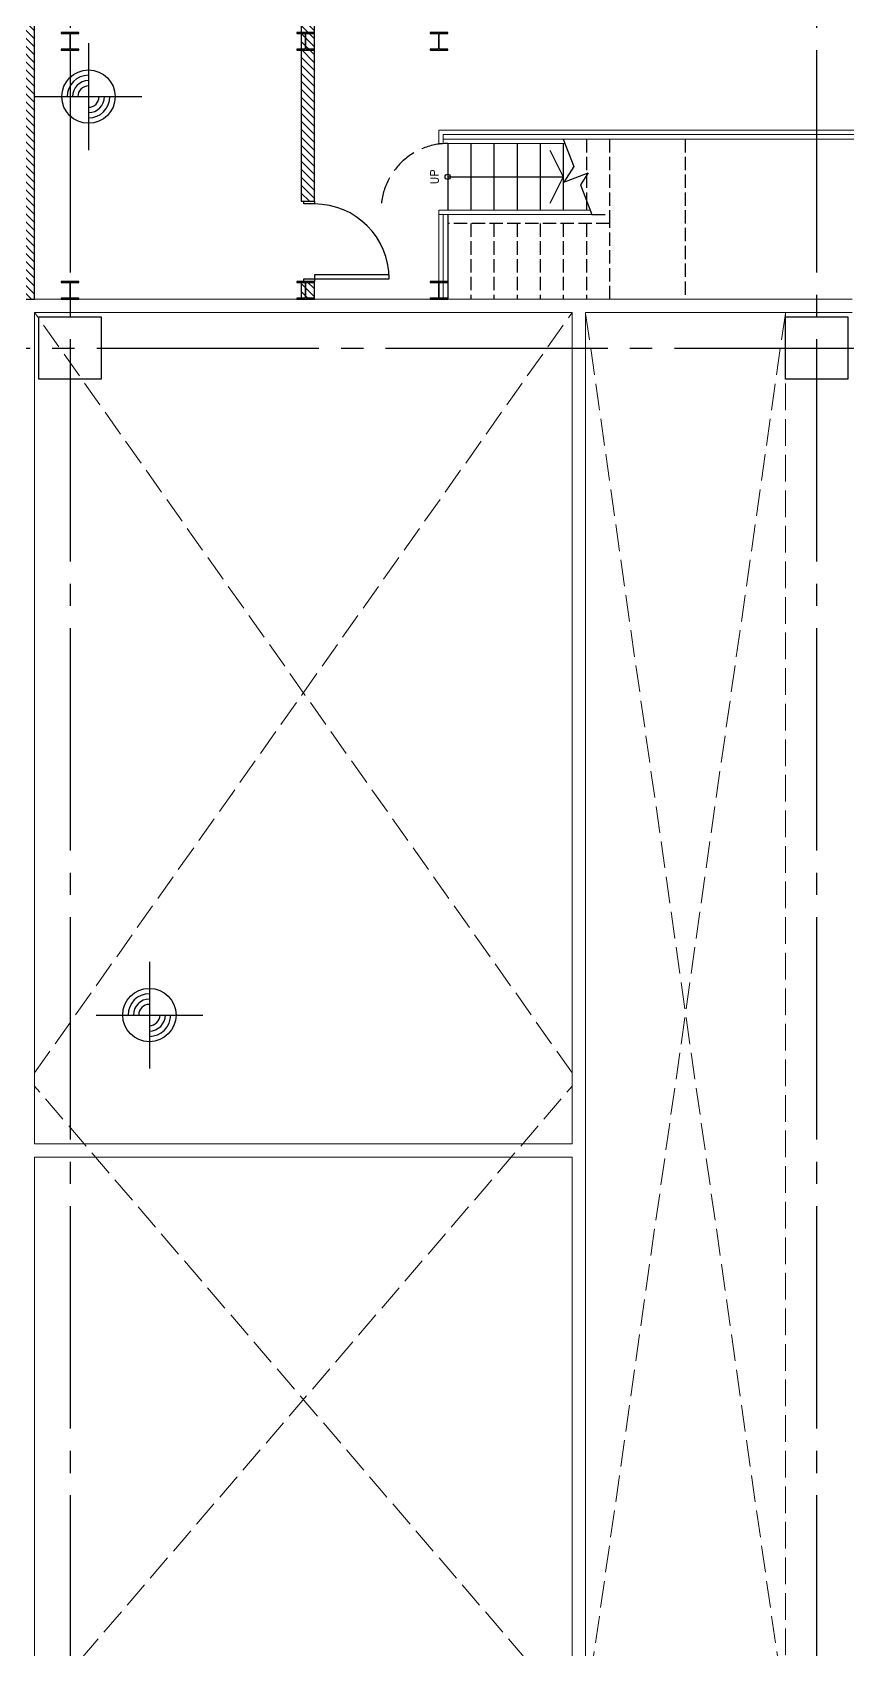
# Model space of a CAD drawing. Extents: x -17313 to 41501, y -1010 to 11880.
# Drawn here: x 16758 to 17675, y 36 to 1855 of the extents above; entities that cross this region are included whole.
import ezdxf
from ezdxf.enums import TextEntityAlignment as Align

# ---------------------------------------------------------------- set-up
doc = ezdxf.new("R2010")
doc.units = 0
doc.header["$LTSCALE"] = 100
doc.linetypes.add('X-S-FAB-L10$0$COL-CEN-LIN', pattern=[3.25, 2.5, -0.25, 0.25, -0.25])
doc.linetypes.add('X-S-FAB-L10$0$HIDDEN', pattern=[0.4, 0.3, -0.1])
for name, color, linetype in [('0-xref', 8, 'Continuous'), ('X-S-FAB-L10$0$0-arr', 8, 'Continuous'), ('X-S-FAB-L10$0$0-DIM-INT', 8, 'Continuous'), ('X-S-FAB-L10$0$0-DIM-TXT', 8, 'Continuous'), ('X-S-FAB-L10$0$12', 8, 'Continuous'), ('X-S-FAB-L10$0$A-WALL-IN', 8, 'Continuous'), ('X-S-FAB-L10$0$BLOCK', 8, 'Continuous'), ('X-S-FAB-L10$0$CCL', 8, 'X-S-FAB-L10$0$COL-CEN-LIN'), ('X-S-FAB-L10$0$COL-S', 8, 'Continuous'), ('X-S-FAB-L10$0$DW_Frame', 8, 'Continuous'), ('X-S-FAB-L10$0$HID', 8, 'X-S-FAB-L10$0$HIDDEN'), ('X-S-FAB-L10$0$HR', 8, 'Continuous'), ('X-S-FAB-L10$0$OPEN', 8, 'Continuous'), ('X-S-FAB-L10$0$S-鋼柱', 1, 'Continuous'), ('X-S-FAB-L10$0$ST', 8, 'Continuous'), ('X-S-FAB-L10$0$TXT', 8, 'Continuous'), ('X-S-FAB-L10$0$WALL_188K_IN', 8, 'Continuous')]:
    doc.layers.add(name, color=color, linetype=linetype)
doc.styles.add('X-S-FAB-L10$0$CHINA', font='simplex.shx', dxfattribs={"width": 0.75, "bigfont": 'chineset.shx'})
doc.styles.add('X-S-FAB-L10$0$Standard', font='', dxfattribs={"width": 0.8})
doc.styles.add('X-S-FAB-L10$0$TG_NOTE_TEXT', font='simplex.shx', dxfattribs={"width": 0.75, "bigfont": 'chineset.shx'})
doc.styles.get('X-S-FAB-L10$0$Standard').set_extended_font_data('Microsoft JhengHei')

# ---------------------------------------------------------------- blocks, each defined once
blk = doc.blocks.new('X-S-FAB-L10$0$FAB2-L05')
at = {"layer": 'X-S-FAB-L10$0$CCL'}
for p, q in [((-9360, 11005), (-9360, 0)), ((-8520, 11005), (-8520, 0)), ((-26880, 2220), (1210, 2220))]:
    blk.add_line(p, q, dxfattribs=at)
at = {"layer": 'X-S-FAB-L10$0$COL-S'}
for points in [[(-9395, 2255), (-9325, 2255), (-9325, 2185), (-9395, 2185)], [(-8555, 2255), (-8485, 2255), (-8485, 2185), (-8555, 2185)]]:
    blk.add_lwpolyline(points, close=True, dxfattribs=at)
blk = doc.blocks.new('X-S-FAB-L10')
at = {"layer": 'X-S-FAB-L10$0$WALL_188K_IN'}
h = blk.add_hatch(dxfattribs=at)
h.set_pattern_fill('LINE', color=256, scale=2, angle=135)
h.set_pattern_definition([(135, (16760, 1946.6165), (-4.49013, -4.49013), [])])
h.paths.add_polyline_path([(16760, 1555), (16760, 2045), (16745, 2045), (16745, 1555)])
h = blk.add_hatch(dxfattribs=at)
h.set_pattern_fill('LINE', color=256, scale=2, angle=135)
h.set_pattern_definition([(135, (17075, 1946.6165), (-4.49013, -4.49013), [])])
h.paths.add_polyline_path([(17075, 1665), (17075, 2045), (17060, 2045), (17060, 1665)])
h = blk.add_hatch(dxfattribs=at)
h.set_pattern_fill('LINE', color=256, scale=2, angle=135)
h.set_pattern_definition([(135, (17075, 1476.6165), (-4.49013, -4.49013), [])])
h.paths.add_polyline_path([(17075, 1555), (17075, 1575), (17060, 1575), (17060, 1555)])
for p, q in [((17060, 1665), (17075, 1665)), ((17060, 1575), (17075, 1575))]:
    blk.add_line(p, q)
blk.add_lwpolyline([(17355, 1735), (17366.7, 1704), (17355.7, 1686.7), (17363.5, 1689.7), (17382.9, 1697), (17374.4, 1683.5, 0.234256), (17374.4, 1683.4), (17387, 1650)], format="xyb")
blk.add_lwpolyline([(17075, 1578), (17159, 1578), (17159, 1582.4), (17075, 1582.4)], close=True)
blk.add_arc((17075, 1578), 84, 0, 90)
at = {"layer": 'X-S-FAB-L10$0$0-arr'}
for p, q in [((17340, 1722.5), (17355, 1692.5)), ((17355, 1692.5), (17340, 1662.5))]:
    blk.add_line(p, q, dxfattribs=at)
blk.add_circle((17225, 1692.5), 3, dxfattribs=at)
at = {"layer": 'X-S-FAB-L10$0$0-DIM-INT'}
for p, q in [((16820.7, 1842.7), (16820.7, 1722.7)), ((16760.7, 1782.7), (16880.7, 1782.7)), ((16889.2, 810), (16889.2, 690)), ((16829.2, 750), (16949.2, 750))]:
    blk.add_line(p, q, dxfattribs=at)
for centre in [(16820.7, 1782.7), (16889.2, 750)]:
    blk.add_circle(centre, 30, dxfattribs=at)
for centre, radius, start, end in [((16820.7, 1782.7), 24, 90, 180), ((16820.7, 1782.7), 18, 90, 180), ((16820.7, 1782.7), 12, 90, 180), ((16820.7, 1782.7), 24, 270, 0), ((16820.7, 1782.7), 18, 270, 0), ((16820.7, 1782.7), 12, 270, 0), ((16889.2, 750), 24, 90, 180), ((16889.2, 750), 18, 90, 180), ((16889.2, 750), 12, 90, 180), ((16889.2, 750), 24, 270, 0), ((16889.2, 750), 18, 270, 0), ((16889.2, 750), 12, 270, 0)]:
    blk.add_arc(centre, radius, start, end, dxfattribs=at)
at = {"layer": 'X-S-FAB-L10$0$12'}
blk.add_line((17225, 1692.5), (17355, 1692.5), dxfattribs=at)
at = {"layer": 'X-S-FAB-L10$0$A-WALL-IN', "lineweight": 0}
for p, q in [((16745, 1555), (16760, 1555)), ((17680, 1555), (16760, 1555)), ((16760, 605), (16760, 1540)), ((16760, 1540), (17365, 1540)), ((17365, 1540), (17365, 605)), ((17380, -44), (17380, 1540)), ((17380, 1540), (17680, 1540)), ((17365, 605), (16760, 605)), ((16760, -44), (16760, 590)), ((16760, 590), (17365, 590)), ((17365, 590), (17365, -44))]:
    blk.add_line(p, q, dxfattribs=at)
at = {"layer": 'X-S-FAB-L10$0$COL-S'}
for p, q in [((16765, 1535), (16835, 1535)), ((16765, 1465), (16765, 1535)), ((16835, 1535), (16835, 1465)), ((17605, 1535), (17675, 1535)), ((17605, 1465), (17605, 1535)), ((17675, 1535), (17675, 1465)), ((16835, 1465), (16765, 1465)), ((17675, 1465), (17605, 1465))]:
    blk.add_line(p, q, dxfattribs=at)
at = {"layer": 'X-S-FAB-L10$0$DW_Frame'}
for points in [[(17075, 1665), (17075, 1662), (17063, 1662), (17063, 1665)], [(17063, 1575), (17063, 1578), (17075, 1578), (17075, 1575)]]:
    blk.add_lwpolyline(points, dxfattribs=at)
at = {"layer": 'X-S-FAB-L10$0$HID'}
blk.add_arc((17225, 1655), 75, 90, 180, dxfattribs=at)
at = {"layer": 'X-S-FAB-L10$0$HR', "lineweight": 0}
for p, q in [((17215, 1745), (20975, 1745)), ((17215, 1730), (17215, 1745)), ((17215, 1730), (17356.9, 1730)), ((17220, 1740), (20975, 1740)), ((17220, 1730), (17220, 1740)), ((17220, 1735), (17355, 1735)), ((17385.1, 1655), (17215, 1655)), ((17215, 1655), (17215, 1555)), ((17387, 1650), (17215, 1650)), ((17220, 1650), (17220, 1555))]:
    blk.add_line(p, q, dxfattribs=at)
at = {"layer": 'X-S-FAB-L10$0$OPEN', "linetype": 'X-S-FAB-L10$0$HIDDEN', "lineweight": 0}
for p, q in [((16760, 685), (17365, 1540)), ((17365, 685), (16760, 1540)), ((17380, -35), (17380, 1540)), ((17380, 1540), (17605, 1540)), ((17380, -35), (17605, 1540)), ((17605, -35), (17380, 1540)), ((17605, 1540), (17605, -35)), ((16760, -35), (17365, 670)), ((17365, -35), (16760, 670))]:
    blk.add_line(p, q, dxfattribs=at)
at = {"layer": 'X-S-FAB-L10$0$S-鋼柱'}
for p, q in [((16810, 1855), (16790, 1855)), ((16790, 1855), (16790, 1853.8)), ((16810, 1853.8), (16810, 1855)), ((17075, 1855), (17055, 1855)), ((17055, 1855), (17055, 1853.8)), ((17075, 1853.8), (17075, 1855)), ((17225, 1855), (17205, 1855)), ((17205, 1855), (17205, 1853.8)), ((17225, 1853.8), (17225, 1855)), ((16790, 1853.8), (16798.8, 1853.8)), ((16799.6, 1853), (16799.6, 1837)), ((16800.4, 1837), (16800.4, 1853)), ((16801.2, 1853.8), (16810, 1853.8)), ((17055, 1853.8), (17063.8, 1853.8)), ((17064.6, 1853), (17064.6, 1837)), ((17065.4, 1837), (17065.4, 1853)), ((17066.2, 1853.8), (17075, 1853.8)), ((17205, 1853.8), (17213.8, 1853.8)), ((17214.6, 1853), (17214.6, 1837)), ((17215.4, 1837), (17215.4, 1853)), ((17216.2, 1853.8), (17225, 1853.8)), ((16798.8, 1836.2), (16790, 1836.2)), ((16790, 1836.2), (16790, 1835)), ((16790, 1835), (16810, 1835)), ((16810, 1836.2), (16801.2, 1836.2)), ((16810, 1835), (16810, 1836.2)), ((17063.8, 1836.2), (17055, 1836.2)), ((17055, 1836.2), (17055, 1835)), ((17055, 1835), (17075, 1835)), ((17075, 1836.2), (17066.2, 1836.2)), ((17075, 1835), (17075, 1836.2)), ((17213.8, 1836.2), (17205, 1836.2)), ((17205, 1836.2), (17205, 1835)), ((17205, 1835), (17225, 1835)), ((17225, 1836.2), (17216.2, 1836.2)), ((17225, 1835), (17225, 1836.2)), ((16810, 1575), (16790, 1575)), ((16790, 1575), (16790, 1573.8)), ((16790, 1573.8), (16798.8, 1573.8)), ((16799.6, 1573), (16799.6, 1557)), ((16800.4, 1557), (16800.4, 1573)), ((16801.2, 1573.8), (16810, 1573.8)), ((16810, 1573.8), (16810, 1575)), ((17075, 1575), (17055, 1575)), ((17055, 1575), (17055, 1573.8)), ((17055, 1573.8), (17063.8, 1573.8)), ((17064.6, 1573), (17064.6, 1557)), ((17065.4, 1557), (17065.4, 1573)), ((17066.2, 1573.8), (17075, 1573.8)), ((17075, 1573.8), (17075, 1575)), ((17225, 1575), (17205, 1575)), ((17205, 1575), (17205, 1573.8)), ((17205, 1573.8), (17213.8, 1573.8)), ((17214.6, 1573), (17214.6, 1557)), ((17215.4, 1557), (17215.4, 1573)), ((17216.2, 1573.8), (17225, 1573.8)), ((17225, 1573.8), (17225, 1575)), ((16798.8, 1556.2), (16790, 1556.2)), ((16790, 1556.2), (16790, 1555)), ((16790, 1555), (16810, 1555)), ((16810, 1556.2), (16801.2, 1556.2)), ((16810, 1555), (16810, 1556.2)), ((17063.8, 1556.2), (17055, 1556.2)), ((17055, 1556.2), (17055, 1555)), ((17055, 1555), (17075, 1555)), ((17075, 1556.2), (17066.2, 1556.2)), ((17075, 1555), (17075, 1556.2)), ((17213.8, 1556.2), (17205, 1556.2)), ((17205, 1556.2), (17205, 1555)), ((17205, 1555), (17225, 1555)), ((17225, 1556.2), (17216.2, 1556.2)), ((17225, 1555), (17225, 1556.2))]:
    blk.add_line(p, q, dxfattribs=at)
for centre, start, end in [((16798.8, 1853), 360, 90), ((16798.8, 1837), 270, 0), ((16801.2, 1853), 90, 180), ((16801.2, 1837), 180, 270), ((17063.8, 1853), 360, 90), ((17063.8, 1837), 270, 0), ((17066.2, 1853), 90, 180), ((17066.2, 1837), 180, 270), ((17213.8, 1853), 360, 90), ((17213.8, 1837), 270, 0), ((17216.2, 1853), 90, 180), ((17216.2, 1837), 180, 270), ((16798.8, 1573), 360, 90), ((16801.2, 1573), 90, 180), ((17063.8, 1573), 360, 90), ((17066.2, 1573), 90, 180), ((17213.8, 1573), 360, 90), ((17216.2, 1573), 90, 180), ((16798.8, 1557), 270, 0), ((16801.2, 1557), 180, 270), ((17063.8, 1557), 270, 0), ((17066.2, 1557), 180, 270), ((17213.8, 1557), 270, 0), ((17216.2, 1557), 180, 270)]:
    blk.add_arc(centre, 0.8, start, end, dxfattribs=at)
at = {"layer": 'X-S-FAB-L10$0$ST'}
for p, q in [((17225, 1730), (17225, 1655)), ((17251, 1730), (17251, 1655)), ((17277, 1730), (17277, 1655)), ((17303, 1730), (17303, 1655)), ((17329, 1730), (17329, 1655)), ((17355, 1730), (17355, 1655)), ((17381, 1666), (17381, 1655)), ((17225, 1650), (17225, 1555))]:
    blk.add_line(p, q, dxfattribs=at)
at = {"layer": 'X-S-FAB-L10$0$ST', "lineweight": 0}
blk.add_line((17355, 1735), (20965, 1735), dxfattribs=at)
at = {"layer": 'X-S-FAB-L10$0$ST', "linetype": 'X-S-FAB-L10$0$HIDDEN', "ltscale": 0.5}
for p, q in [((17381, 1735), (17381, 1666)), ((17407, 1735), (17407, 1650)), ((17492, 1735), (17492, 1555)), ((17407, 1640), (17225, 1640)), ((17225, 1640), (17225, 1555)), ((17251, 1640), (17251, 1555)), ((17277, 1640), (17277, 1555)), ((17303, 1640), (17303, 1555)), ((17329, 1640), (17329, 1555)), ((17355, 1640), (17355, 1555)), ((17381, 1640), (17381, 1555)), ((17387, 1650), (17407, 1650)), ((17407, 1650), (17407, 1555))]:
    blk.add_line(p, q, dxfattribs=at)
at = {"layer": 'X-S-FAB-L10$0$WALL_188K_IN'}
for points in [[(16760, 1555), (16760, 2045), (16745, 2045), (16745, 1555)], [(17075, 1665), (17075, 2045), (17060, 2045), (17060, 1665)], [(17075, 1555), (17075, 1575), (17060, 1575), (17060, 1555)]]:
    blk.add_lwpolyline(points, close=True, dxfattribs=at)
at = {"layer": 'X-S-FAB-L10$0$BLOCK'}
blk.add_blockref('X-S-FAB-L10$0$FAB2-L05', (26160, -720), dxfattribs=at)
at = {"style": 'X-S-FAB-L10$0$TG_NOTE_TEXT', "width": 0.5, "flags": 1}
for p in [(7463.3, 9020), (18268.3, 8649), (11197.8, 4800.2), (16485.8, 4800.2), (25420.3, 2635), (13360, 320, 0), (7463.3, -33.3)]:
    blk.add_attdef('WH', text='', height=20, dxfattribs=at).set_placement(p, align=Align.BOTTOM_LEFT)
at = {"width": 0.5}
for style, p in [('X-S-FAB-L10$0$TG_NOTE_TEXT', (7585, 9020)), ('X-S-FAB-L10$0$TG_NOTE_TEXT', (18390, 8649)), ('X-S-FAB-L10$0$TG_NOTE_TEXT', (11117.5, 4813.5)), ('X-S-FAB-L10$0$TG_NOTE_TEXT', (16607.5, 4813.5)), ('X-S-FAB-L10$0$TG_NOTE_TEXT', (25350, 2635)), ('X-S-FAB-L10$0$Standard', (13129.4, 325, 0)), ('X-S-FAB-L10$0$TG_NOTE_TEXT', (7585, -20))]:
    blk.add_attdef('DESC', text='', height=10, dxfattribs=dict(at, style=style)).set_placement(p, align=Align.BOTTOM_LEFT)
for tag, style, p in [('TYPE', 'X-S-FAB-L10$0$TG_NOTE_TEXT', (7619.3, 9020)), ('NO', 'X-S-FAB-L10$0$TG_NOTE_TEXT', (7650.1, 9020)), ('TYPE', 'X-S-FAB-L10$0$TG_NOTE_TEXT', (18424.2, 8649)), ('NO', 'X-S-FAB-L10$0$TG_NOTE_TEXT', (18455, 8649)), ('NO', 'X-S-FAB-L10$0$TG_NOTE_TEXT', (11088.6, 4813.5)), ('TYPE', 'X-S-FAB-L10$0$TG_NOTE_TEXT', (11151.8, 4813.5)), ('TYPE', 'X-S-FAB-L10$0$TG_NOTE_TEXT', (16641.8, 4813.5)), ('NO', 'X-S-FAB-L10$0$TG_NOTE_TEXT', (16672.6, 4813.5)), ('NO', 'X-S-FAB-L10$0$TG_NOTE_TEXT', (25313, 2635)), ('TYPE', 'X-S-FAB-L10$0$TG_NOTE_TEXT', (25350, 2635)), ('NO', 'X-S-FAB-L10$0$Standard', (13100, 320, 0)), ('TYPE', 'X-S-FAB-L10$0$Standard', (13129.4, 320, 0)), ('TYPE', 'X-S-FAB-L10$0$TG_NOTE_TEXT', (7619.3, -20)), ('NO', 'X-S-FAB-L10$0$TG_NOTE_TEXT', (7650.1, -20))]:
    blk.add_attdef(tag, text='', height=10, dxfattribs=dict(at, style=style)).set_placement(p, align=Align.BOTTOM_RIGHT)
for rotation, style, p in [(180, 'X-S-FAB-L10$0$Standard', (317.6, 7480)), (180, 'X-S-FAB-L10$0$Standard', (1217.6, 7480)), (90, 'X-S-FAB-L10$0$TG_NOTE_TEXT', (24310, 3647.5)), (270, 'X-S-FAB-L10$0$TG_NOTE_TEXT', (17080, 1605))]:
    blk.add_attdef('DESC', text='', height=10, rotation=rotation, dxfattribs=dict(at, style=style)).set_placement(p, align=Align.BOTTOM_LEFT)
for tag, rotation, style, p in [('TYPE', 180, 'X-S-FAB-L10$0$Standard', (317.6, 7480)), ('NO', 180, 'X-S-FAB-L10$0$Standard', (347, 7480)), ('TYPE', 180, 'X-S-FAB-L10$0$Standard', (1217.6, 7480)), ('NO', 180, 'X-S-FAB-L10$0$Standard', (1247, 7480)), ('TYPE', 90, 'X-S-FAB-L10$0$TG_NOTE_TEXT', (24310, 3647.5)), ('NO', 90, 'X-S-FAB-L10$0$TG_NOTE_TEXT', (24310, 3610.5)), ('TYPE', 270, 'X-S-FAB-L10$0$TG_NOTE_TEXT', (17080, 1605)), ('NO', 270, 'X-S-FAB-L10$0$TG_NOTE_TEXT', (17080, 1573))]:
    blk.add_attdef(tag, text='', height=10, rotation=rotation, dxfattribs=dict(at, style=style)).set_placement(p, align=Align.BOTTOM_RIGHT)
at = {"style": 'X-S-FAB-L10$0$TG_NOTE_TEXT', "width": 0.5, "flags": 1}
for rotation, p in [(180, (43, 7480)), (180, (943, 7480)), (90, (24310, 3717.8)), (270, (17080, 1711.7))]:
    blk.add_attdef('WH', text='', height=20, rotation=rotation, dxfattribs=at).set_placement(p, align=Align.BOTTOM_LEFT)
at = {"layer": 'X-S-FAB-L10$0$0-DIM-TXT', "style": 'X-S-FAB-L10$0$CHINA', "width": 0.75}
for p in [(667.4, 7855.1, -2689.4), (22627.4, 6728.8), (25644.7, 6728.8), (24778.8, 5569.1), (1118.3, 4980), (417.8, 4594.6), (23874.8, 4355), (22927.4, 4330.1), (23749.9, 3901.4), (417.8, 3765.2), (1118.3, 3730), (417.8, 3115.8), (536.9, 2227.8), (16909, 1782.7), (888.4, 880.5), (16977.4, 750), (18878.8, 750), (25641.2, 553.2), (21364, 526.9)]:
    blk.add_attdef('HIG', text='', height=80, dxfattribs=at).set_placement(p, align=Align.MIDDLE_LEFT)
at = {"layer": 'X-S-FAB-L10$0$TXT', "style": 'X-S-FAB-L10$0$CHINA'}
blk.add_text('UP', height=9, rotation=90, dxfattribs=at).set_placement((17210, 1692.5, 0), align=Align.MIDDLE_CENTER)

msp = doc.modelspace()

# ---------------------------------------------------------------- block references
at = {"layer": '0-xref'}
msp.add_blockref('X-S-FAB-L10', (0, 0), dxfattribs=at)

doc.saveas('drawing.dxf')
